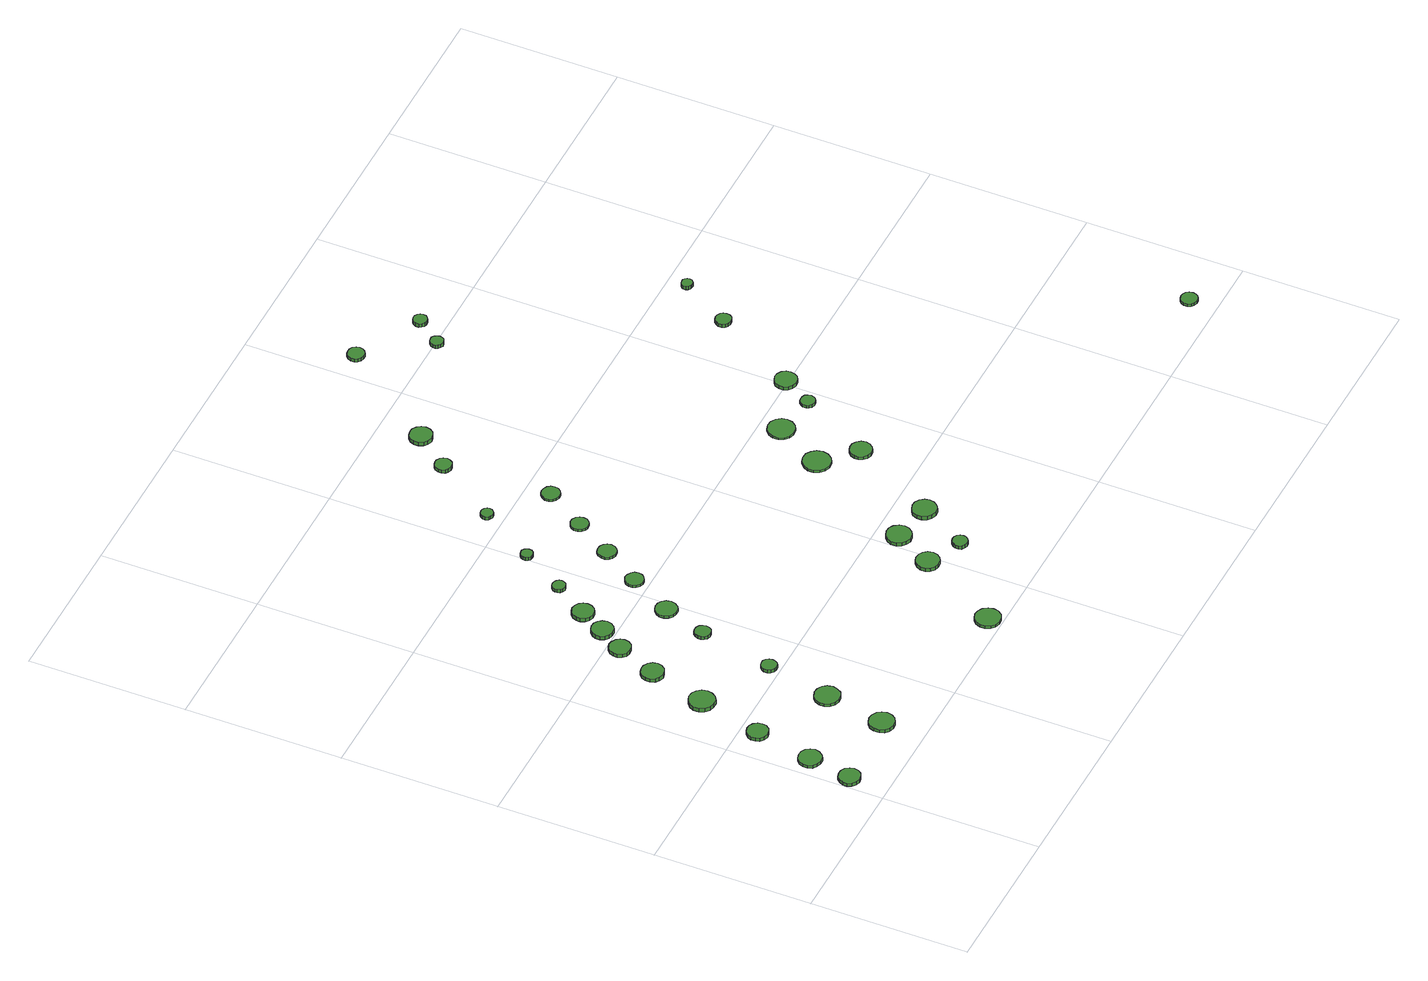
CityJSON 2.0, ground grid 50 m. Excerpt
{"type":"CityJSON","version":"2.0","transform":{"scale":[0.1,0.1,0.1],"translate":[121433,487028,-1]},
"CityObjects":{
"tree1":{"type":"SolitaryVegetationObject","attributes":{"function":"something"},"geometry":[{"type":"MultiSurface","lod":"1","boundaries":[[[0,1,2,3,4,5,6,7,8,9,10,11,12,13,14]],[[15,16,17,18,19,20,21,22,23,24,25,26,27,28,29]],[[0,29,28,1]],[[1,28,27,2]],[[2,27,26,3]],[[3,26,25,4]],[[4,25,24,5]],[[5,24,23,6]],[[6,23,22,7]],[[7,22,21,8]],[[8,21,20,9]],[[9,20,19,10]],[[10,19,18,11]],[[11,18,17,12]],[[12,17,16,13]],[[13,16,15,14]],[[14,15,29,0]]]}]},
"tree2":{"type":"SolitaryVegetationObject","attributes":{"function":"something"},"geometry":[{"type":"MultiSurface","lod":"1","boundaries":[[[30,31,32,33,34,35,36,37,38,39,40,41,42,43,44]],[[45,46,47,48,49,50,51,52,53,54,55,56,57,58,59]],[[30,59,58,31]],[[31,58,57,32]],[[32,57,56,33]],[[33,56,55,34]],[[34,55,54,35]],[[35,54,53,36]],[[36,53,52,37]],[[37,52,51,38]],[[38,51,50,39]],[[39,50,49,40]],[[40,49,48,41]],[[41,48,47,42]],[[42,47,46,43]],[[43,46,45,44]],[[44,45,59,30]]]}]},
"tree3":{"type":"SolitaryVegetationObject","attributes":{"function":"something"},"geometry":[{"type":"MultiSurface","lod":"1","boundaries":[[[60,61,62,63,64,65,66,67,68,69,70,71,72,73,74]],[[75,76,77,78,79,80,81,82,83,84,85,86,87,88,89]],[[60,89,88,61]],[[61,88,87,62]],[[62,87,86,63]],[[63,86,85,64]],[[64,85,84,65]],[[65,84,83,66]],[[66,83,82,67]],[[67,82,81,68]],[[68,81,80,69]],[[69,80,79,70]],[[70,79,78,71]],[[71,78,77,72]],[[72,77,76,73]],[[73,76,75,74]],[[74,75,89,60]]]}]},
"tree4":{"type":"SolitaryVegetationObject","attributes":{"function":"something"},"geometry":[{"type":"MultiSurface","lod":"1","boundaries":[[[90,91,92,93,94,95,96,97,98,99,100,101,102,103,104]],[[105,106,107,108,109,110,111,112,113,114,115,116,117,118,119]],[[90,119,118,91]],[[91,118,117,92]],[[92,117,116,93]],[[93,116,115,94]],[[94,115,114,95]],[[95,114,113,96]],[[96,113,112,97]],[[97,112,111,98]],[[98,111,110,99]],[[99,110,109,100]],[[100,109,108,101]],[[101,108,107,102]],[[102,107,106,103]],[[103,106,105,104]],[[104,105,119,90]]]}]},
"tree5":{"type":"SolitaryVegetationObject","attributes":{"function":"something"},"geometry":[{"type":"MultiSurface","lod":"1","boundaries":[[[120,121,122,123,124,125,126,127,128,129,130,131,132,133,134]],[[135,136,137,138,139,140,141,142,143,144,145,146,147,148,149]],[[120,149,148,121]],[[121,148,147,122]],[[122,147,146,123]],[[123,146,145,124]],[[124,145,144,125]],[[125,144,143,126]],[[126,143,142,127]],[[127,142,141,128]],[[128,141,140,129]],[[129,140,139,130]],[[130,139,138,131]],[[131,138,137,132]],[[132,137,136,133]],[[133,136,135,134]],[[134,135,149,120]]]}]},
"tree6":{"type":"SolitaryVegetationObject","attributes":{"function":"something"},"geometry":[{"type":"MultiSurface","lod":"1","boundaries":[[[150,151,152,153,154,155,156,157,158,159,160,161,162,163,164]],[[165,166,167,168,169,170,171,172,173,174,175,176,177,178,179]],[[150,179,178,151]],[[151,178,177,152]],[[152,177,176,153]],[[153,176,175,154]],[[154,175,174,155]],[[155,174,173,156]],[[156,173,172,157]],[[157,172,171,158]],[[158,171,170,159]],[[159,170,169,160]],[[160,169,168,161]],[[161,168,167,162]],[[162,167,166,163]],[[163,166,165,164]],[[164,165,179,150]]]}]},
"tree7":{"type":"SolitaryVegetationObject","attributes":{"function":"something"},"geometry":[{"type":"MultiSurface","lod":"1","boundaries":[[[180,181,182,183,184,185,186,187,188,189,190,191,192,193,194]],[[195,196,197,198,199,200,201,202,203,204,205,206,207,208,209]],[[180,209,208,181]],[[181,208,207,182]],[[182,207,206,183]],[[183,206,205,184]],[[184,205,204,185]],[[185,204,203,186]],[[186,203,202,187]],[[187,202,201,188]],[[188,201,200,189]],[[189,200,199,190]],[[190,199,198,191]],[[191,198,197,192]],[[192,197,196,193]],[[193,196,195,194]],[[194,195,209,180]]]}]},
"tree8":{"type":"SolitaryVegetationObject","attributes":{"function":"something"},"geometry":[{"type":"MultiSurface","lod":"1","boundaries":[[[210,211,212,213,214,215,216,217,218,219,220,221,222,223,224]],[[225,226,227,228,229,230,231,232,233,234,235,236,237,238,239]],[[210,239,238,211]],[[211,238,237,212]],[[212,237,236,213]],[[213,236,235,214]],[[214,235,234,215]],[[215,234,233,216]],[[216,233,232,217]],[[217,232,231,218]],[[218,231,230,219]],[[219,230,229,220]],[[220,229,228,221]],[[221,228,227,222]],[[222,227,226,223]],[[223,226,225,224]],[[224,225,239,210]]]}]},
"tree9":{"type":"SolitaryVegetationObject","attributes":{"function":"something"},"geometry":[{"type":"MultiSurface","lod":"1","boundaries":[[[240,241,242,243,244,245,246,247,248,249,250,251,252,253,254]],[[255,256,257,258,259,260,261,262,263,264,265,266,267,268,269]],[[240,269,268,241]],[[241,268,267,242]],[[242,267,266,243]],[[243,266,265,244]],[[244,265,264,245]],[[245,264,263,246]],[[246,263,262,247]],[[247,262,261,248]],[[248,261,260,249]],[[249,260,259,250]],[[250,259,258,251]],[[251,258,257,252]],[[252,257,256,253]],[[253,256,255,254]],[[254,255,269,240]]]}]},
"tree10":{"type":"SolitaryVegetationObject","attributes":{"function":"something"},"geometry":[{"type":"MultiSurface","lod":"1","boundaries":[[[270,271,272,273,274,275,276,277,278,279,280,281,282,283,284]],[[285,286,287,288,289,290,291,292,293,294,295,296,297,298,299]],[[270,299,298,271]],[[271,298,297,272]],[[272,297,296,273]],[[273,296,295,274]],[[274,295,294,275]],[[275,294,293,276]],[[276,293,292,277]],[[277,292,291,278]],[[278,291,290,279]],[[279,290,289,280]],[[280,289,288,281]],[[281,288,287,282]],[[282,287,286,283]],[[283,286,285,284]],[[284,285,299,270]]]}]},
"tree11":{"type":"SolitaryVegetationObject","attributes":{"function":"something"},"geometry":[{"type":"MultiSurface","lod":"1","boundaries":[[[300,301,302,303,304,305,306,307,308,309,310,311,312,313,314]],[[315,316,317,318,319,320,321,322,323,324,325,326,327,328,329]],[[300,329,328,301]],[[301,328,327,302]],[[302,327,326,303]],[[303,326,325,304]],[[304,325,324,305]],[[305,324,323,306]],[[306,323,322,307]],[[307,322,321,308]],[[308,321,320,309]],[[309,320,319,310]],[[310,319,318,311]],[[311,318,317,312]],[[312,317,316,313]],[[313,316,315,314]],[[314,315,329,300]]]}]},
"tree12":{"type":"SolitaryVegetationObject","attributes":{"function":"something"},"geometry":[{"type":"MultiSurface","lod":"1","boundaries":[[[330,331,332,333,334,335,336,337,338,339,340,341,342,343,344]],[[345,346,347,348,349,350,351,352,353,354,355,356,357,358,359]],[[330,359,358,331]],[[331,358,357,332]],[[332,357,356,333]],[[333,356,355,334]],[[334,355,354,335]],[[335,354,353,336]],[[336,353,352,337]],[[337,352,351,338]],[[338,351,350,339]],[[339,350,349,340]],[[340,349,348,341]],[[341,348,347,342]],[[342,347,346,343]],[[343,346,345,344]],[[344,345,359,330]]]}]},
"tree13":{"type":"SolitaryVegetationObject","attributes":{"function":"something"},"geometry":[{"type":"MultiSurface","lod":"1","boundaries":[[[360,361,362,363,364,365,366,367,368,369,370,371,372,373,374]],[[375,376,377,378,379,380,381,382,383,384,385,386,387,388,389]],[[360,389,388,361]],[[361,388,387,362]],[[362,387,386,363]],[[363,386,385,364]],[[364,385,384,365]],[[365,384,383,366]],[[366,383,382,367]],[[367,382,381,368]],[[368,381,380,369]],[[369,380,379,370]],[[370,379,378,371]],[[371,378,377,372]],[[372,377,376,373]],[[373,376,375,374]],[[374,375,389,360]]]}]},
"tree14":{"type":"SolitaryVegetationObject","attributes":{"function":"something"},"geometry":[{"type":"MultiSurface","lod":"1","boundaries":[[[390,391,392,393,394,395,396,397,398,399,400,401,402,403,404]],[[405,406,407,408,409,410,411,412,413,414,415,416,417,418,419]],[[390,419,418,391]],[[391,418,417,392]],[[392,417,416,393]],[[393,416,415,394]],[[394,415,414,395]],[[395,414,413,396]],[[396,413,412,397]],[[397,412,411,398]],[[398,411,410,399]],[[399,410,409,400]],[[400,409,408,401]],[[401,408,407,402]],[[402,407,406,403]],[[403,406,405,404]],[[404,405,419,390]]]}]},
"tree15":{"type":"SolitaryVegetationObject","attributes":{"function":"something"},"geometry":[{"type":"MultiSurface","lod":"1","boundaries":[[[420,421,422,423,424,425,426,427,428,429,430,431,432,433,434]],[[435,436,437,438,439,440,441,442,443,444,445,446,447,448,449]],[[420,449,448,421]],[[421,448,447,422]],[[422,447,446,423]],[[423,446,445,424]],[[424,445,444,425]],[[425,444,443,426]],[[426,443,442,427]],[[427,442,441,428]],[[428,441,440,429]],[[429,440,439,430]],[[430,439,438,431]],[[431,438,437,432]],[[432,437,436,433]],[[433,436,435,434]],[[434,435,449,420]]]}]},
"tree16":{"type":"SolitaryVegetationObject","attributes":{"function":"something"},"geometry":[{"type":"MultiSurface","lod":"1","boundaries":[[[450,451,452,453,454,455,456,457,458,459,460,461,462,463,464]],[[465,466,467,468,469,470,471,472,473,474,475,476,477,478,479]],[[450,479,478,451]],[[451,478,477,452]],[[452,477,476,453]],[[453,476,475,454]],[[454,475,474,455]],[[455,474,473,456]],[[456,473,472,457]],[[457,472,471,458]],[[458,471,470,459]],[[459,470,469,460]],[[460,469,468,461]],[[461,468,467,462]],[[462,467,466,463]],[[463,466,465,464]],[[464,465,479,450]]]}]},
"tree17":{"type":"SolitaryVegetationObject","attributes":{"function":"something"},"geometry":[{"type":"MultiSurface","lod":"1","boundaries":[[[480,481,482,483,484,485,486,487,488,489,490,491,492,493,494]],[[495,496,497,498,499,500,501,502,503,504,505,506,507,508,509]],[[480,509,508,481]],[[481,508,507,482]],[[482,507,506,483]],[[483,506,505,484]],[[484,505,504,485]],[[485,504,503,486]],[[486,503,502,487]],[[487,502,501,488]],[[488,501,500,489]],[[489,500,499,490]],[[490,499,498,491]],[[491,498,497,492]],[[492,497,496,493]],[[493,496,495,494]],[[494,495,509,480]]]}]},
"tree18":{"type":"SolitaryVegetationObject","attributes":{"function":"something"},"geometry":[{"type":"MultiSurface","lod":"1","boundaries":[[[510,511,512,513,514,515,516,517,518,519,520,521,522,523,524]],[[525,526,527,528,529,530,531,532,533,534,535,536,537,538,539]],[[510,539,538,511]],[[511,538,537,512]],[[512,537,536,513]],[[513,536,535,514]],[[514,535,534,515]],[[515,534,533,516]],[[516,533,532,517]],[[517,532,531,518]],[[518,531,530,519]],[[519,530,529,520]],[[520,529,528,521]],[[521,528,527,522]],[[522,527,526,523]],[[523,526,525,524]],[[524,525,539,510]]]}]},
"tree19":{"type":"SolitaryVegetationObject","attributes":{"function":"something"},"geometry":[{"type":"MultiSurface","lod":"1","boundaries":[[[540,541,542,543,544,545,546,547,548,549,550,551,552,553,554]],[[555,556,557,558,559,560,561,562,563,564,565,566,567,568,569]],[[540,569,568,541]],[[541,568,567,542]],[[542,567,566,543]],[[543,566,565,544]],[[544,565,564,545]],[[545,564,563,546]],[[546,563,562,547]],[[547,562,561,548]],[[548,561,560,549]],[[549,560,559,550]],[[550,559,558,551]],[[551,558,557,552]],[[552,557,556,553]],[[553,556,555,554]],[[554,555,569,540]]]}]},
"tree20":{"type":"SolitaryVegetationObject","attributes":{"function":"something"},"geometry":[{"type":"MultiSurface","lod":"1","boundaries":[[[570,571,572,573,574,575,576,577,578,579,580,581,582,583,584]],[[585,586,587,588,589,590,591,592,593,594,595,596,597,598,599]],[[570,599,598,571]],[[571,598,597,572]],[[572,597,596,573]],[[573,596,595,574]],[[574,595,594,575]],[[575,594,593,576]],[[576,593,592,577]],[[577,592,591,578]],[[578,591,590,579]],[[579,590,589,580]],[[580,589,588,581]],[[581,588,587,582]],[[582,587,586,583]],[[583,586,585,584]],[[584,585,599,570]]]}]},
"tree21":{"type":"SolitaryVegetationObject","attributes":{"function":"something"},"geometry":[{"type":"MultiSurface","lod":"1","boundaries":[[[600,601,602,603,604,605,606,607,608,609,610,611,612,613,614]],[[615,616,617,618,619,620,621,622,623,624,625,626,627,628,629]],[[600,629,628,601]],[[601,628,627,602]],[[602,627,626,603]],[[603,626,625,604]],[[604,625,624,605]],[[605,624,623,606]],[[606,623,622,607]],[[607,622,621,608]],[[608,621,620,609]],[[609,620,619,610]],[[610,619,618,611]],[[611,618,617,612]],[[612,617,616,613]],[[613,616,615,614]],[[614,615,629,600]]]}]},
"tree22":{"type":"SolitaryVegetationObject","attributes":{"function":"something"},"geometry":[{"type":"MultiSurface","lod":"1","boundaries":[[[630,631,632,633,634,635,636,637,638,639,640,641,642,643,644]],[[645,646,647,648,649,650,651,652,653,654,655,656,657,658,659]],[[630,659,658,631]],[[631,658,657,632]],[[632,657,656,633]],[[633,656,655,634]],[[634,655,654,635]],[[635,654,653,636]],[[636,653,652,637]],[[637,652,651,638]],[[638,651,650,639]],[[639,650,649,640]],[[640,649,648,641]],[[641,648,647,642]],[[642,647,646,643]],[[643,646,645,644]],[[644,645,659,630]]]}]},
"tree23":{"type":"SolitaryVegetationObject","attributes":{"function":"something"},"geometry":[{"type":"MultiSurface","lod":"1","boundaries":[[[660,661,662,663,664,665,666,667,668,669,670,671,672,673,674]],[[675,676,677,678,679,680,681,682,683,684,685,686,687,688,689]],[[660,689,688,661]],[[661,688,687,662]],[[662,687,686,663]],[[663,686,685,664]],[[664,685,684,665]],[[665,684,683,666]],[[666,683,682,667]],[[667,682,681,668]],[[668,681,680,669]],[[669,680,679,670]],[[670,679,678,671]],[[671,678,677,672]],[[672,677,676,673]],[[673,676,675,674]],[[674,675,689,660]]]}]},
"tree24":{"type":"SolitaryVegetationObject","attributes":{"function":"something"},"geometry":[{"type":"MultiSurface","lod":"1","boundaries":[[[690,691,692,693,694,695,696,697,698,699,700,701,702,703,704]],[[705,706,707,708,709,710,711,712,713,714,715,716,717,718,719]],[[690,719,718,691]],[[691,718,717,692]],[[692,717,716,693]],[[693,716,715,694]],[[694,715,714,695]],[[695,714,713,696]],[[696,713,712,697]],[[697,712,711,698]],[[698,711,710,699]],[[699,710,709,700]],[[700,709,708,701]],[[701,708,707,702]],[[702,707,706,703]],[[703,706,705,704]],[[704,705,719,690]]]}]},
"tree25":{"type":"SolitaryVegetationObject","attributes":{"function":"something"},"geometry":[{"type":"MultiSurface","lod":"1","boundaries":[[[720,721,722,723,724,725,726,727,728,729,730,731,732,733,734]],[[735,736,737,738,739,740,741,742,743,744,745,746,747,748,749]],[[720,749,748,721]],[[721,748,747,722]],[[722,747,746,723]],[[723,746,745,724]],[[724,745,744,725]],[[725,744,743,726]],[[726,743,742,727]],[[727,742,741,728]],[[728,741,740,729]],[[729,740,739,730]],[[730,739,738,731]],[[731,738,737,732]],[[732,737,736,733]],[[733,736,735,734]],[[734,735,749,720]]]}]},
"tree26":{"type":"SolitaryVegetationObject","attributes":{"function":"something"},"geometry":[{"type":"MultiSurface","lod":"1","boundaries":[[[750,751,752,753,754,755,756,757,758,759,760,761,762,763,764]],[[765,766,767,768,769,770,771,772,773,774,775,776,777,778,779]],[[750,779,778,751]],[[751,778,777,752]],[[752,777,776,753]],[[753,776,775,754]],[[754,775,774,755]],[[755,774,773,756]],[[756,773,772,757]],[[757,772,771,758]],[[758,771,770,759]],[[759,770,769,760]],[[760,769,768,761]],[[761,768,767,762]],[[762,767,766,763]],[[763,766,765,764]],[[764,765,779,750]]]}]},
"tree27":{"type":"SolitaryVegetationObject","attributes":{"function":"something"},"geometry":[{"type":"MultiSurface","lod":"1","boundaries":[[[780,781,782,783,784,785,786,787,788,789,790,791,792,793,794]],[[795,796,797,798,799,800,801,802,803,804,805,806,807,808,809]],[[780,809,808,781]],[[781,808,807,782]],[[782,807,806,783]],[[783,806,805,784]],[[784,805,804,785]],[[785,804,803,786]],[[786,803,802,787]],[[787,802,801,788]],[[788,801,800,789]],[[789,800,799,790]],[[790,799,798,791]],[[791,798,797,792]],[[792,797,796,793]],[[793,796,795,794]],[[794,795,809,780]]]}]},
"tree28":{"type":"SolitaryVegetationObject","attributes":{"function":"something"},"geometry":[{"type":"MultiSurface","lod":"1","boundaries":[[[810,811,812,813,814,815,816,817,818,819,820,821,822,823,824]],[[825,826,827,828,829,830,831,832,833,834,835,836,837,838,839]],[[810,839,838,811]],[[811,838,837,812]],[[812,837,836,813]],[[813,836,835,814]],[[814,835,834,815]],[[815,834,833,816]],[[816,833,832,817]],[[817,832,831,818]],[[818,831,830,819]],[[819,830,829,820]],[[820,829,828,821]],[[821,828,827,822]],[[822,827,826,823]],[[823,826,825,824]],[[824,825,839,810]]]}]},
"tree29":{"type":"SolitaryVegetationObject","attributes":{"function":"something"},"geometry":[{"type":"MultiSurface","lod":"1","boundaries":[[[840,841,842,843,844,845,846,847,848,849,850,851,852,853,854]],[[855,856,857,858,859,860,861,862,863,864,865,866,867,868,869]],[[840,869,868,841]],[[841,868,867,842]],[[842,867,866,843]],[[843,866,865,844]],[[844,865,864,845]],[[845,864,863,846]],[[846,863,862,847]],[[847,862,861,848]],[[848,861,860,849]],[[849,860,859,850]],[[850,859,858,851]],[[851,858,857,852]],[[852,857,856,853]],[[853,856,855,854]],[[854,855,869,840]]]}]},
"tree30":{"type":"SolitaryVegetationObject","attributes":{"function":"something"},"geometry":[{"type":"MultiSurface","lod":"1","boundaries":[[[870,871,872,873,874,875,876,877,878,879,880,881,882,883,884]],[[885,886,887,888,889,890,891,892,893,894,895,896,897,898,899]],[[870,899,898,871]],[[871,898,897,872]],[[872,897,896,873]],[[873,896,895,874]],[[874,895,894,875]],[[875,894,893,876]],[[876,893,892,877]],[[877,892,891,878]],[[878,891,890,879]],[[879,890,889,880]],[[880,889,888,881]],[[881,888,887,882]],[[882,887,886,883]],[[883,886,885,884]],[[884,885,899,870]]]}]},
"tree31":{"type":"SolitaryVegetationObject","attributes":{"function":"something"},"geometry":[{"type":"MultiSurface","lod":"1","boundaries":[[[900,901,902,903,904,905,906,907,908,909,910,911,912,913,914]],[[915,916,917,918,919,920,921,922,923,924,925,926,927,928,929]],[[900,929,928,901]],[[901,928,927,902]],[[902,927,926,903]],[[903,926,925,904]],[[904,925,924,905]],[[905,924,923,906]],[[906,923,922,907]],[[907,922,921,908]],[[908,921,920,909]],[[909,920,919,910]],[[910,919,918,911]],[[911,918,917,912]],[[912,917,916,913]],[[913,916,915,914]],[[914,915,929,900]]]}]},
"tree32":{"type":"SolitaryVegetationObject","attributes":{"function":"something"},"geometry":[{"type":"MultiSurface","lod":"1","boundaries":[[[930,931,932,933,934,935,936,937,938,939,940,941,942,943,944]],[[945,946,947,948,949,950,951,952,953,954,955,956,957,958,959]],[[930,959,958,931]],[[931,958,957,932]],[[932,957,956,933]],[[933,956,955,934]],[[934,955,954,935]],[[935,954,953,936]],[[936,953,952,937]],[[937,952,951,938]],[[938,951,950,939]],[[939,950,949,940]],[[940,949,948,941]],[[941,948,947,942]],[[942,947,946,943]],[[943,946,945,944]],[[944,945,959,930]]]}]},
"tree33":{"type":"SolitaryVegetationObject","attributes":{"function":"something"},"geometry":[{"type":"MultiSurface","lod":"1","boundaries":[[[960,961,962,963,964,965,966,967,968,969,970,971,972,973,974]],[[975,976,977,978,979,980,981,982,983,984,985,986,987,988,989]],[[960,989,988,961]],[[961,988,987,962]],[[962,987,986,963]],[[963,986,985,964]],[[964,985,984,965]],[[965,984,983,966]],[[966,983,982,967]],[[967,982,981,968]],[[968,981,980,969]],[[969,980,979,970]],[[970,979,978,971]],[[971,978,977,972]],[[972,977,976,973]],[[973,976,975,974]],[[974,975,989,960]]]}]},
"tree34":{"type":"SolitaryVegetationObject","attributes":{"function":"something"},"geometry":[{"type":"MultiSurface","lod":"1","boundaries":[[[990,991,992,993,994,995,996,997,998,999,1000,1001,1002,1003,1004]],[[1005,1006,1007,1008,1009,1010,1011,1012,1013,1014,1015,1016,1017,1018,1019]],[[990,1019,1018,991]],[[991,1018,1017,992]],[[992,1017,1016,993]],[[993,1016,1015,994]],[[994,1015,1014,995]],[[995,1014,1013,996]],[[996,1013,1012,997]],[[997,1012,1011,998]],[[998,1011,1010,999]],[[999,1010,1009,1000]],[[1000,1009,1008,1001]],[[1001,1008,1007,1002]],[[1002,1007,1006,1003]],[[1003,1006,1005,1004]],[[1004,1005,1019,990]]]}]},
"tree35":{"type":"SolitaryVegetationObject","attributes":{"function":"something"},"geometry":[{"type":"MultiSurface","lod":"1","boundaries":[[[1020,1021,1022,1023,1024,1025,1026,1027,1028,1029,1030,1031,1032,1033,1034]],[[1035,1036,1037,1038,1039,1040,1041,1042,1043,1044,1045,1046,1047,1048,1049]],[[1020,1049,1048,1021]],[[1021,1048,1047,1022]],[[1022,1047,1046,1023]],[[1023,1046,1045,1024]],[[1024,1045,1044,1025]],[[1025,1044,1043,1026]],[[1026,1043,1042,1027]],[[1027,1042,1041,1028]],[[1028,1041,1040,1029]],[[1029,1040,1039,1030]],[[1030,1039,1038,1031]],[[1031,1038,1037,1032]],[[1032,1037,1036,1033]],[[1033,1036,1035,1034]],[[1034,1035,1049,1020]]]}]},
"tree36":{"type":"SolitaryVegetationObject","attributes":{"function":"something"},"geometry":[{"type":"MultiSurface","lod":"1","boundaries":[[[1050,1051,1052,1053,1054,1055,1056,1057,1058,1059,1060,1061,1062,1063,1064]],[[1065,1066,1067,1068,1069,1070,1071,1072,1073,1074,1075,1076,1077,1078,1079]],[[1050,1079,1078,1051]],[[1051,1078,1077,1052]],[[1052,1077,1076,1053]],[[1053,1076,1075,1054]],[[1054,1075,1074,1055]],[[1055,1074,1073,1056]],[[1056,1073,1072,1057]],[[1057,1072,1071,1058]],[[1058,1071,1070,1059]],[[1059,1070,1069,1060]],[[1060,1069,1068,1061]],[[1061,1068,1067,1062]],[[1062,1067,1066,1063]],[[1063,1066,1065,1064]],[[1064,1065,1079,1050]]]}]},
"tree37":{"type":"SolitaryVegetationObject","attributes":{"function":"something"},"geometry":[{"type":"MultiSurface","lod":"1","boundaries":[[[1080,1081,1082,1083,1084,1085,1086,1087,1088,1089,1090,1091,1092,1093,1094]],[[1095,1096,1097,1098,1099,1100,1101,1102,1103,1104,1105,1106,1107,1108,1109]],[[1080,1109,1108,1081]],[[1081,1108,1107,1082]],[[1082,1107,1106,1083]],[[1083,1106,1105,1084]],[[1084,1105,1104,1085]],[[1085,1104,1103,1086]],[[1086,1103,1102,1087]],[[1087,1102,1101,1088]],[[1088,1101,1100,1089]],[[1089,1100,1099,1090]],[[1090,1099,1098,1091]],[[1091,1098,1097,1092]],[[1092,1097,1096,1093]],[[1093,1096,1095,1094]],[[1094,1095,1109,1080]]]}]},
"tree38":{"type":"SolitaryVegetationObject","attributes":{"function":"something"},"geometry":[{"type":"MultiSurface","lod":"1","boundaries":[[[1110,1111,1112,1113,1114,1115,1116,1117,1118,1119,1120,1121,1122,1123,1124]],[[1125,1126,1127,1128,1129,1130,1131,1132,1133,1134,1135,1136,1137,1138,1139]],[[1110,1139,1138,1111]],[[1111,1138,1137,1112]],[[1112,1137,1136,1113]],[[1113,1136,1135,1114]],[[1114,1135,1134,1115]],[[1115,1134,1133,1116]],[[1116,1133,1132,1117]],[[1117,1132,1131,1118]],[[1118,1131,1130,1119]],[[1119,1130,1129,1120]],[[1120,1129,1128,1121]],[[1121,1128,1127,1122]],[[1122,1127,1126,1123]],[[1123,1126,1125,1124]],[[1124,1125,1139,1110]]]}]}
},
"vertices":[
[72,124,18],[69,137,18],[61,149,18],[48,156,18],[35,157,18],[21,153,18],[11,143,18],[5,131,18],[5,117,18],[11,104,18],[21,95,18],[35,90,18],[48,92,18],[61,99,18],[69,110,18],[69,110,6],[61,99,6],[48,92,6],[35,90,6],[21,95,6],[11,104,6],[5,117,6],[5,131,6],[11,143,6],[21,153,6],[35,157,6],[48,156,6],[61,149,6],[69,137,6],[72,124,6],
[100,262,17],[96,276,17],[88,288,17],[75,296,17],[60,297,17],[46,293,17],[34,283,17],[28,269,17],[28,254,17],[34,240,17],[46,230,17],[60,226,17],[75,227,17],[88,235,17],[96,247,17],[96,247,6],[88,235,6],[75,227,6],[60,226,6],[46,230,6],[34,240,6],[28,254,6],[28,269,6],[34,283,6],[46,293,6],[60,297,6],[75,296,6],[88,288,6],[96,276,6],[100,262,6],
[135,447,18],[133,461,18],[124,472,18],[112,479,18],[99,480,18],[86,476,18],[75,467,18],[70,454,18],[70,440,18],[75,428,18],[86,418,18],[99,414,18],[112,416,18],[124,422,18],[133,434,18],[133,434,6],[124,422,6],[112,416,6],[99,414,6],[86,418,6],[75,428,6],[70,440,6],[70,454,6],[75,467,6],[86,476,6],[99,480,6],[112,479,6],[124,472,6],[133,461,6],[135,447,6],
[332,138,17],[328,154,17],[319,167,17],[304,175,17],[288,177,17],[272,172,17],[260,161,17],[254,146,17],[254,129,17],[260,114,17],[272,103,17],[288,98,17],[304,100,17],[319,108,17],[328,121,17],[328,121,6],[319,108,6],[304,100,6],[288,98,6],[272,103,6],[260,114,6],[254,129,6],[254,146,6],[260,161,6],[272,172,6],[288,177,6],[304,175,6],[319,167,6],[328,154,6],[332,138,6],
[193,648,23],[189,665,23],[179,678,23],[165,687,23],[148,689,23],[132,683,23],[119,672,23],[112,657,23],[112,640,23],[119,624,23],[132,613,23],[148,608,23],[165,609,23],[179,618,23],[189,632,23],[189,632,10],[179,618,10],[165,609,10],[148,608,10],[132,613,10],[119,624,10],[112,640,10],[112,657,10],[119,672,10],[132,683,10],[148,689,10],[165,687,10],[179,678,10],[189,665,10],[193,648,10],
[369,329,16],[365,345,16],[356,358,16],[341,367,16],[325,368,16],[309,363,16],[297,352,16],[290,337,16],[290,320,16],[297,305,16],[309,294,16],[325,289,16],[341,291,16],[356,299,16],[365,313,16],[365,313,6],[356,299,6],[341,291,6],[325,289,6],[309,294,6],[297,305,6],[290,320,6],[290,337,6],[297,352,6],[309,363,6],[325,368,6],[341,367,6],[356,358,6],[365,345,6],[369,329,6],
[240,830,22],[237,845,22],[228,856,22],[215,864,22],[201,865,22],[187,861,22],[176,851,22],[170,838,22],[170,823,22],[176,809,22],[187,800,22],[201,795,22],[215,797,22],[228,804,22],[237,816,22],[237,816,9],[228,804,9],[215,797,9],[201,795,9],[187,800,9],[176,809,9],[170,823,9],[170,838,9],[176,851,9],[187,861,9],[201,865,9],[215,864,9],[228,856,9],[237,845,9],[240,830,9],
[400,536,17],[398,546,17],[392,555,17],[384,560,17],[373,561,17],[364,558,17],[356,551,17],[352,542,17],[352,531,17],[356,522,17],[364,515,17],[373,512,17],[384,513,17],[392,518,17],[398,527,17],[398,527,6],[392,518,6],[384,513,6],[373,512,6],[364,515,6],[356,522,6],[352,531,6],[352,542,6],[356,551,6],[364,558,6],[373,561,6],[384,560,6],[392,555,6],[398,546,6],[400,536,6],
[297,961,18],[294,975,18],[286,986,18],[273,993,18],[260,995,18],[246,990,18],[236,981,18],[230,968,18],[230,954,18],[236,941,18],[246,932,18],[260,928,18],[273,929,18],[286,936,18],[294,947,18],[294,947,6],[286,936,6],[273,929,6],[260,928,6],[246,932,6],[236,941,6],[230,954,6],[230,968,6],[236,981,6],[246,990,6],[260,995,6],[273,993,6],[286,986,6],[294,975,6],[297,961,6],
[346,1040,19],[343,1054,19],[335,1065,19],[323,1073,19],[308,1074,19],[295,1070,19],[284,1060,19],[278,1047,19],[278,1033,19],[284,1020,19],[295,1010,19],[308,1006,19],[323,1007,19],[335,1014,19],[343,1026,19],[343,1026,6],[335,1014,6],[323,1007,6],[308,1006,6],[295,1010,6],[284,1020,6],[278,1033,6],[278,1047,6],[284,1060,6],[295,1070,6],[308,1074,6],[323,1073,6],[335,1065,6],[343,1054,6],[346,1040,6],
[451,772,17],[449,782,17],[443,791,17],[434,796,17],[423,797,17],[413,794,17],[406,787,17],[402,777,17],[402,767,17],[406,757,17],[413,750,17],[423,747,17],[434,748,17],[443,753,17],[449,762,17],[449,762,6],[443,753,6],[434,748,6],[423,747,6],[413,750,6],[406,757,6],[402,767,6],[402,777,6],[406,787,6],[413,794,6],[423,797,6],[434,796,6],[443,791,6],[449,782,6],[451,772,6],
[392,1123,19],[389,1137,19],[381,1148,19],[369,1155,19],[355,1157,19],[341,1152,19],[331,1143,19],[325,1130,19],[325,1116,19],[331,1103,19],[341,1093,19],[355,1089,19],[369,1091,19],[381,1098,19],[389,1109,19],[389,1109,6],[381,1098,6],[369,1091,6],[355,1089,6],[341,1093,6],[331,1103,6],[325,1116,6],[325,1130,6],[331,1143,6],[341,1152,6],[355,1157,6],[369,1155,6],[381,1148,6],[389,1137,6],[392,1123,6],
[507,910,14],[504,924,14],[496,935,14],[484,942,14],[470,944,14],[456,939,14],[446,930,14],[440,917,14],[440,903,14],[446,890,14],[456,880,14],[470,876,14],[484,877,14],[496,884,14],[504,896,14],[504,896,6],[496,884,6],[484,877,6],[470,876,6],[456,880,6],[446,890,6],[440,903,6],[440,917,6],[446,930,6],[456,939,6],[470,944,6],[484,942,6],[496,935,6],[504,924,6],[507,910,6],
[452,1234,18],[450,1242,18],[445,1249,18],[437,1253,18],[429,1254,18],[421,1252,18],[414,1246,18],[411,1238,18],[411,1229,18],[414,1222,18],[421,1216,18],[429,1213,18],[437,1214,18],[445,1218,18],[450,1225,18],[450,1225,6],[445,1218,6],[437,1214,6],[429,1213,6],[421,1216,6],[414,1222,6],[411,1229,6],[411,1238,6],[414,1246,6],[421,1252,6],[429,1254,6],[437,1253,6],[445,1249,6],[450,1242,6],[452,1234,6],
[869,46,15],[866,62,15],[856,76,15],[841,84,15],[825,86,15],[809,81,15],[797,70,15],[790,54,15],[790,38,15],[797,22,15],[809,11,15],[825,6,15],[841,8,15],[856,16,15],[866,30,15],[866,30,6],[856,16,6],[841,8,6],[825,6,6],[809,11,6],[797,22,6],[790,38,6],[790,54,6],[797,70,6],[809,81,6],[825,86,6],[841,84,6],[856,76,6],[866,62,6],[869,46,6],
[579,1047,14],[577,1059,14],[570,1068,14],[559,1074,14],[547,1076,14],[536,1072,14],[527,1064,14],[522,1053,14],[522,1041,14],[527,1030,14],[536,1022,14],[547,1018,14],[559,1020,14],[570,1026,14],[577,1035,14],[577,1035,6],[570,1026,6],[559,1020,6],[547,1018,6],[536,1022,6],[527,1030,6],[522,1041,6],[522,1053,6],[527,1064,6],[536,1072,6],[547,1076,6],[559,1074,6],[570,1068,6],[577,1059,6],[579,1047,6],
[535,1376,18],[534,1383,18],[529,1390,18],[522,1394,18],[515,1394,18],[507,1392,18],[501,1387,18],[498,1380,18],[498,1372,18],[501,1364,18],[507,1359,18],[515,1357,18],[522,1358,18],[529,1361,18],[534,1368,18],[534,1368,6],[529,1361,6],[522,1358,6],[515,1357,6],[507,1359,6],[501,1364,6],[498,1372,6],[498,1380,6],[501,1387,6],[507,1392,6],[515,1394,6],[522,1394,6],[529,1390,6],[534,1383,6],[535,1376,6],
[657,1170,14],[654,1182,14],[647,1192,14],[637,1198,14],[624,1199,14],[613,1196,14],[604,1187,14],[599,1176,14],[599,1164,14],[604,1153,14],[613,1145,14],[624,1141,14],[637,1142,14],[647,1148,14],[654,1158,14],[654,1158,6],[647,1148,6],[637,1142,6],[624,1141,6],[613,1145,6],[604,1153,6],[599,1164,6],[599,1176,6],[604,1187,6],[613,1196,6],[624,1199,6],[637,1198,6],[647,1192,6],[654,1182,6],[657,1170,6],
[1005,302,26],[1002,317,26],[993,329,26],[980,337,26],[964,339,26],[950,334,26],[939,324,26],[932,310,26],[932,294,26],[939,281,26],[950,270,26],[964,266,26],[980,267,26],[993,275,26],[1002,287,26],[1002,287,14],[993,275,14],[980,267,14],[964,266,14],[950,270,14],[939,281,14],[932,294,14],[932,310,14],[939,324,14],[950,334,14],[964,339,14],[980,337,14],[993,329,14],[1002,317,14],[1005,302,14],
[729,1292,14],[727,1303,14],[720,1313,14],[710,1319,14],[698,1320,14],[687,1316,14],[679,1308,14],[674,1298,14],[674,1286,14],[679,1275,14],[687,1268,14],[698,1264,14],[710,1265,14],[720,1271,14],[727,1281,14],[727,1281,6],[720,1271,6],[710,1265,6],[698,1264,6],[687,1268,6],[679,1275,6],[674,1286,6],[674,1298,6],[679,1308,6],[687,1316,6],[698,1320,6],[710,1319,6],[720,1313,6],[727,1303,6],[729,1292,6],
[647,1554,18],[645,1562,18],[640,1568,18],[633,1572,18],[625,1573,18],[618,1571,18],[612,1565,18],[608,1558,18],[608,1550,18],[612,1542,18],[618,1537,18],[625,1535,18],[633,1535,18],[640,1539,18],[645,1546,18],[645,1546,6],[640,1539,6],[633,1535,6],[625,1535,6],[618,1537,6],[612,1542,6],[608,1550,6],[608,1558,6],[612,1565,6],[618,1571,6],[625,1573,6],[633,1572,6],[640,1568,6],[645,1562,6],[647,1554,6],
[1108,252,26],[1106,262,26],[1100,270,26],[1092,275,26],[1082,276,26],[1073,273,26],[1065,266,26],[1061,257,26],[1061,247,26],[1065,238,26],[1073,232,26],[1082,229,26],[1092,230,26],[1100,235,26],[1106,243,26],[1106,243,13],[1100,235,13],[1092,230,13],[1082,229,13],[1073,232,13],[1065,238,13],[1061,247,13],[1061,257,13],[1065,266,13],[1073,273,13],[1082,276,13],[1092,275,13],[1100,270,13],[1106,262,13],[1108,252,13],
[1081,428,19],[1078,444,19],[1068,458,19],[1054,466,19],[1038,467,19],[1022,462,19],[1010,451,19],[1004,437,19],[1004,420,19],[1010,405,19],[1022,395,19],[1038,389,19],[1054,391,19],[1068,399,19],[1078,413,19],[1078,413,7],[1068,399,7],[1054,391,7],[1038,389,7],[1022,395,7],[1010,405,7],[1004,420,7],[1004,437,7],[1010,451,7],[1022,462,7],[1038,467,7],[1054,466,7],[1068,458,7],[1078,444,7],[1081,428,7],
[814,1423,14],[812,1435,14],[805,1444,14],[794,1450,14],[782,1452,14],[771,1448,14],[762,1440,14],[757,1429,14],[757,1417,14],[762,1406,14],[771,1398,14],[782,1394,14],[794,1395,14],[805,1401,14],[812,1411,14],[812,1411,6],[805,1401,6],[794,1395,6],[782,1394,6],[771,1398,6],[762,1406,6],[757,1417,6],[757,1429,6],[762,1440,6],[771,1448,6],[782,1452,6],[794,1450,6],[805,1444,6],[812,1435,6],[814,1423,6],
[789,1756,20],[786,1766,20],[780,1775,20],[770,1781,20],[759,1782,20],[749,1778,20],[741,1771,20],[737,1761,20],[737,1750,20],[741,1740,20],[749,1733,20],[759,1729,20],[770,1731,20],[780,1736,20],[786,1745,20],[786,1745,7],[780,1736,7],[770,1731,7],[759,1729,7],[749,1733,7],[741,1740,7],[737,1750,7],[737,1761,7],[741,1771,7],[749,1778,7],[759,1782,7],[770,1781,7],[780,1775,7],[786,1766,7],[789,1756,7],
[1212,408,20],[1209,423,20],[1199,436,20],[1186,444,20],[1170,445,20],[1155,440,20],[1143,430,20],[1137,415,20],[1137,400,20],[1143,385,20],[1155,375,20],[1170,370,20],[1186,371,20],[1199,379,20],[1209,392,20],[1209,392,7],[1199,379,7],[1186,371,7],[1170,370,7],[1155,375,7],[1143,385,7],[1137,400,7],[1137,415,7],[1143,430,7],[1155,440,7],[1170,445,7],[1186,444,7],[1199,436,7],[1209,423,7],[1212,408,7],
[881,1865,25],[878,1879,25],[869,1891,25],[856,1899,25],[842,1900,25],[828,1896,25],[817,1886,25],[811,1872,25],[811,1858,25],[817,1844,25],[828,1835,25],[842,1830,25],[856,1832,25],[869,1839,25],[878,1851,25],[878,1851,12],[869,1839,12],[856,1832,12],[842,1830,12],[828,1835,12],[817,1844,12],[811,1858,12],[811,1872,12],[817,1886,12],[828,1896,12],[842,1900,12],[856,1899,12],[869,1891,12],[878,1879,12],[881,1865,12],
[1279,780,13],[1275,798,13],[1264,812,13],[1249,822,13],[1230,823,13],[1213,818,13],[1200,806,13],[1192,789,13],[1192,771,13],[1200,754,13],[1213,742,13],[1230,736,13],[1249,738,13],[1264,747,13],[1275,762,13],[1275,762,6],[1264,747,6],[1249,738,6],[1230,736,6],[1213,742,6],[1200,754,6],[1192,771,6],[1192,789,6],[1200,806,6],[1213,818,6],[1230,823,6],[1249,822,6],[1264,812,6],[1275,798,6],[1279,780,6],
[1365,682,17],[1362,696,17],[1353,708,17],[1341,715,17],[1327,716,17],[1313,712,17],[1303,702,17],[1297,689,17],[1297,675,17],[1303,662,17],[1313,653,17],[1327,648,17],[1341,650,17],[1353,657,17],[1362,669,17],[1362,669,6],[1353,657,6],[1341,650,6],[1327,648,6],[1313,653,6],[1303,662,6],[1297,675,6],[1297,689,6],[1303,702,6],[1313,712,6],[1327,716,6],[1341,715,6],[1353,708,6],[1362,696,6],[1365,682,6],
[1361,932,13],[1358,949,13],[1347,963,13],[1332,972,13],[1315,974,13],[1298,968,13],[1285,957,13],[1278,941,13],[1278,923,13],[1285,907,13],[1298,895,13],[1315,890,13],[1332,892,13],[1347,900,13],[1358,915,13],[1358,915,6],[1347,900,6],[1332,892,6],[1315,890,6],[1298,895,6],[1285,907,6],[1278,923,6],[1278,941,6],[1285,957,6],[1298,968,6],[1315,974,6],[1332,972,6],[1347,963,6],[1358,949,6],[1361,932,6],
[1480,911,17],[1478,920,17],[1473,928,17],[1464,932,17],[1455,933,17],[1446,931,17],[1439,924,17],[1435,916,17],[1435,906,17],[1439,897,17],[1446,891,17],[1455,888,17],[1464,889,17],[1473,894,17],[1478,901,17],[1478,901,6],[1473,894,6],[1464,889,6],[1455,888,6],[1446,891,6],[1439,897,6],[1435,906,6],[1435,916,6],[1439,924,6],[1446,931,6],[1455,933,6],[1464,932,6],[1473,928,6],[1478,920,6],[1480,911,6],
[1116,2185,21],[1113,2196,21],[1107,2205,21],[1097,2210,21],[1087,2211,21],[1076,2208,21],[1068,2200,21],[1064,2191,21],[1064,2180,21],[1068,2170,21],[1076,2162,21],[1087,2159,21],[1097,2160,21],[1107,2166,21],[1113,2174,21],[1113,2174,9],[1107,2166,9],[1097,2160,9],[1087,2159,9],[1076,2162,9],[1068,2170,9],[1064,2180,9],[1064,2191,9],[1068,2200,9],[1076,2208,9],[1087,2211,9],[1097,2210,9],[1107,2205,9],[1113,2196,9],[1116,2185,9],
[1547,1006,18],[1544,1020,18],[1536,1032,18],[1523,1039,18],[1509,1041,18],[1495,1036,18],[1484,1027,18],[1478,1013,18],[1478,999,18],[1484,986,18],[1495,976,18],[1509,972,18],[1523,973,18],[1536,980,18],[1544,992,18],[1544,992,6],[1536,980,6],[1523,973,6],[1509,972,6],[1495,976,6],[1484,986,6],[1478,999,6],[1478,1013,6],[1484,1027,6],[1495,1036,6],[1509,1041,6],[1523,1039,6],[1536,1032,6],[1544,1020,6],[1547,1006,6],
[1253,1993,25],[1251,2001,25],[1246,2008,25],[1239,2013,25],[1230,2013,25],[1222,2011,25],[1216,2005,25],[1212,1997,25],[1212,1988,25],[1216,1980,25],[1222,1975,25],[1230,1972,25],[1239,1973,25],[1246,1977,25],[1251,1984,25],[1251,1984,12],[1246,1977,12],[1239,1973,12],[1230,1972,12],[1222,1975,12],[1216,1980,12],[1212,1988,12],[1212,1997,12],[1216,2005,12],[1222,2011,12],[1230,2013,12],[1239,2013,12],[1246,2008,12],[1251,2001,12],[1253,1993,12],
[1324,2078,19],[1323,2087,19],[1317,2094,19],[1309,2099,19],[1300,2100,19],[1291,2097,19],[1285,2091,19],[1281,2082,19],[1281,2073,19],[1285,2065,19],[1291,2059,19],[1300,2056,19],[1309,2057,19],[1317,2062,19],[1323,2069,19],[1323,2069,6],[1317,2062,6],[1309,2057,6],[1300,2056,6],[1291,2059,6],[1285,2065,6],[1281,2073,6],[1281,2082,6],[1285,2091,6],[1291,2097,6],[1300,2100,6],[1309,2099,6],[1317,2094,6],[1323,2087,6],[1324,2078,6],
[1691,1277,24],[1689,1287,24],[1683,1295,24],[1674,1300,24],[1664,1301,24],[1654,1298,24],[1646,1291,24],[1642,1282,24],[1642,1271,24],[1646,1262,24],[1654,1255,24],[1664,1252,24],[1674,1253,24],[1683,1258,24],[1689,1266,24],[1689,1266,12],[1683,1258,12],[1674,1253,12],[1664,1252,12],[1654,1255,12],[1646,1262,12],[1642,1271,12],[1642,1282,12],[1646,1291,12],[1654,1298,12],[1664,1301,12],[1674,1300,12],[1683,1295,12],[1689,1287,12],[1691,1277,12],
[1776,1435,30],[1774,1442,30],[1770,1448,30],[1764,1452,30],[1757,1452,30],[1750,1450,30],[1744,1445,30],[1741,1439,30],[1741,1431,30],[1744,1425,30],[1750,1420,30],[1757,1418,30],[1764,1418,30],[1770,1422,30],[1774,1428,30],[1774,1428,17],[1770,1422,17],[1764,1418,17],[1757,1418,17],[1750,1420,17],[1744,1425,17],[1741,1431,17],[1741,1439,17],[1744,1445,17],[1750,1450,17],[1757,1452,17],[1764,1452,17],[1770,1448,17],[1774,1442,17],[1776,1435,17],
[2347,89,16],[2345,100,16],[2339,109,16],[2329,114,16],[2319,115,16],[2308,112,16],[2300,105,16],[2296,95,16],[2296,84,16],[2300,74,16],[2308,67,16],[2319,63,16],[2329,65,16],[2339,70,16],[2345,79,16],[2345,79,6],[2339,70,6],[2329,65,6],[2319,63,6],[2308,67,6],[2300,74,6],[2296,84,6],[2296,95,6],[2300,105,6],[2308,112,6],[2319,115,6],[2329,114,6],[2339,109,6],[2345,100,6],[2347,89,6]
]}
